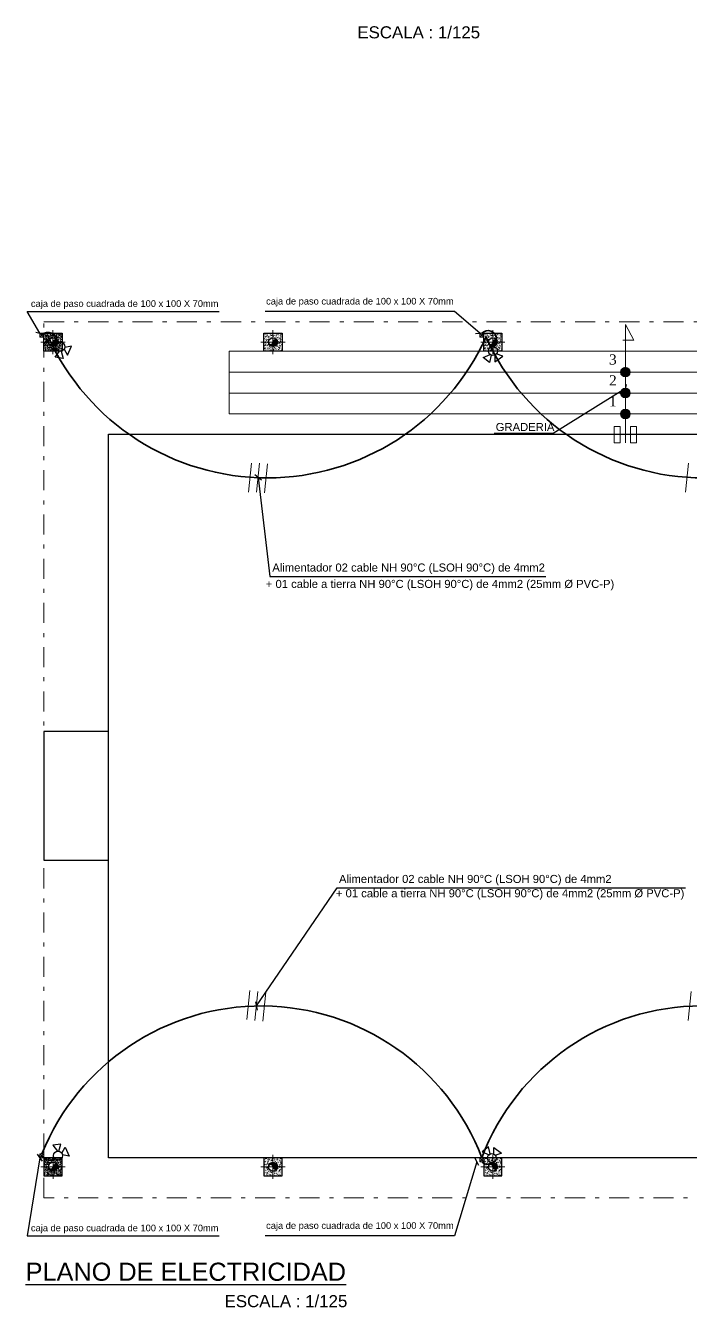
# Model space of a CAD drawing. Header units: metres. Extents: x 772934 to 773467, y 8442002 to 8442594.
# Drawn here: x 773062.87 to 773079.42, y 8442110.16 to 8442142.04 of the extents above; entities that cross this region are included whole.
import ezdxf

# ---------------------------------------------------------------- set-up
doc = ezdxf.new("R2010")
doc.units = ezdxf.units.M
doc.linetypes.add('DASHDOT', pattern=[1, 0.5, -0.25, 0, -0.25])
for name, color, linetype, lineweight in [('COLUMNASS', 9, 'Continuous', 25), ('COTA', 1, 'Continuous', 9), ('COTAS', 40, 'Continuous', 5), ('COTAS-01', 1, 'Continuous', 9), ('ELEMENTOS', 2, 'Continuous', 5), ('IE-iluminacion', 3, 'Continuous', 35), ('MURO...', 112, 'Continuous', 30), ('N.P.T', 61, 'DASHDOT', 9), ('TEXTOS-GRANDES-06', 6, 'Continuous', 25)]:
    doc.layers.add(name, color=color, linetype=linetype, lineweight=lineweight)
doc.layers.add('escaleras', color=7, linetype='Continuous', lineweight=15, true_color=0x2e2eff)
doc.layers.add('GRADERIA', color=7, linetype='Continuous', lineweight=15, true_color=0xc75757)
doc.layers.add('F2336', color=2, linetype='Continuous')
doc.layers.add('TEXTOS-CHICOS-03', color=3, linetype='Continuous')
doc.styles.add('ARIAL', font='arial.ttf', dxfattribs={"width": 1.1})
doc.styles.add('Estilo1', font='arial.ttf', dxfattribs={"height": 0.1})
doc.styles.get("Standard").update_dxf_attribs({"font": 'simplex.shx'})
doc.dimstyles.new('ISO-25', dxfattribs={"dimscale": 0, "dimtxt": 0.18, "dimasz": 0.08, "dimexe": 0.09, "dimexo": 0.5, "dimgap": 0.35, "dimtad": 0, "dimtih": 1, "dimtoh": 1, "dimzin": 3, "dimtxsty": 'Standard', "dimblk": 'OBLIQUE', "dimcen": -3, "dimclrd": 256, "dimclre": 256, "dimadec": 0, "dimazin": 0, "dimtfac": 1, "dimtmove": 2, "dimatfit": 2, "dimldrblk": 'OBLIQUE', "dimfxl": 1, "dimfxlon": 1, "dimtolj": 2, "dimarcsym": 0})

# ---------------------------------------------------------------- blocks, each defined once
blk = doc.blocks.new('_Oblique')
at = {"color": 0, "linetype": 'ByBlock', "lineweight": -2}
blk.add_line((-0.5, -0.5), (0.5, 0.5), dxfattribs=at)

msp = doc.modelspace()

# ---------------------------------------------------------------- hatches: boundary and pattern name
at = {"linetype": 'Continuous', "lineweight": 0}
h = msp.add_hatch(dxfattribs=at)
h.set_pattern_fill('AR-CONC', color=256, scale=0.01, angle=90, style=0)
h.set_pattern_definition([(140, (773063.75327, 8442133.52075), (0.0062752, 0.071726), [0.0075, -0.0825]), (85, (773063.75327, 8442133.52075), (-0.075219, -0.013875), [0.006, -0.066]), (190.451, (773063.75379, 8442133.526725), (-0.068944, 0.057851), [0.006374, -0.070114]), (136.184, (773063.73327, 8442133.52075), (0.016552, 0.106724), [0.01125, -0.12375]), (186.636, (773063.73465, 8442133.52964), (-0.097412, 0.093466), [0.009561, -0.105171]), (81.184, (773063.73327, 8442133.52075), (-0.097412, 0.093466), [0.009, -0.099]), (111, (773063.73827, 8442133.53075), (0.040262, 0.0596907), [0.0075, -0.0825]), (56, (773063.73827, 8442133.53075), (-0.072515, 0.0243315), [0.006, -0.066]), (161.451, (773063.74162, 8442133.53572), (-0.032253, 0.0840223), [0.006374, -0.070114]), (127.5, (773063.753268, 8442133.520748), (-0.0332894, 0.001216), [0, -0.0652, 0, -0.067, 0, -0.06625]), (97.5, (773063.753268, 8442133.520748), (-0.0394412, 0.026307), [0, -0.0382, 0, -0.0637, 0, -0.02525]), (57.5, (773063.753268, 8442133.498448), (0.0022555, 0.05338224), [0, -0.025, 0, -0.078, 0, -0.1035]), (47.5, (773063.75327, 8442133.48845), (-0.0100105, 0.0583186), [0, -0.0325, 0, -0.0518, 0, -0.0735])])
edge = h.paths.add_edge_path()
edge.add_line((773063.328, 8442134.171), (773063.444, 8442134.171))
edge.add_arc((773063.553, 8442134.171), 0.11, 540, 630)
edge.add_line((773063.553, 8442134.061), (773063.553, 8442133.946))
edge.add_line((773063.553, 8442133.946), (773063.328, 8442133.946))
edge.add_line((773063.328, 8442133.946), (773063.328, 8442134.171))
edge = h.paths.add_edge_path()
edge.add_line((773063.328, 8442134.396), (773063.553, 8442134.396))
edge.add_line((773063.553, 8442134.396), (773063.553, 8442134.28))
edge.add_arc((773063.553, 8442134.171), 0.11, 450, 540)
edge.add_line((773063.444, 8442134.171), (773063.328, 8442134.171))
edge.add_line((773063.328, 8442134.171), (773063.328, 8442134.396))
edge = h.paths.add_edge_path()
edge.add_line((773063.778, 8442134.171), (773063.663, 8442134.171))
edge.add_arc((773063.553, 8442134.171), 0.11, 360.0041, 450)
edge.add_line((773063.553, 8442134.28), (773063.553, 8442134.396))
edge.add_line((773063.553, 8442134.396), (773063.778, 8442134.396))
edge.add_line((773063.778, 8442134.396), (773063.778, 8442134.171))
edge = h.paths.add_edge_path()
edge.add_line((773063.663, 8442134.171), (773063.778, 8442134.171))
edge.add_line((773063.778, 8442134.171), (773063.778, 8442133.946))
edge.add_line((773063.778, 8442133.946), (773063.553, 8442133.946))
edge.add_line((773063.553, 8442133.946), (773063.553, 8442134.061))
edge.add_arc((773063.553, 8442134.171), 0.11, 630, 720.0041)
h = msp.add_hatch(dxfattribs=at)
h.set_pattern_fill('AR-CONC', color=256, scale=0.01, angle=90, style=0)
h.set_pattern_definition([(140, (773069.219935, 8442133.52075), (0.0062752, 0.071726), [0.0075, -0.0825]), (85, (773069.219935, 8442133.52075), (-0.075219, -0.013875), [0.006, -0.066]), (190.451, (773069.22046, 8442133.526725), (-0.068944, 0.057851), [0.006374, -0.070114]), (136.184, (773069.199935, 8442133.52075), (0.016552, 0.106724), [0.01125, -0.12375]), (186.636, (773069.20131, 8442133.52964), (-0.097412, 0.093466), [0.009561, -0.105171]), (81.184, (773069.19993, 8442133.52075), (-0.097412, 0.093466), [0.009, -0.099]), (111, (773069.204935, 8442133.53075), (0.040262, 0.0596907), [0.0075, -0.0825]), (56, (773069.204935, 8442133.53075), (-0.072515, 0.0243315), [0.006, -0.066]), (161.451, (773069.20829, 8442133.53572), (-0.032253, 0.0840223), [0.006374, -0.070114]), (127.5, (773069.219935, 8442133.520748), (-0.0332894, 0.001216), [0, -0.0652, 0, -0.067, 0, -0.06625]), (97.5, (773069.219935, 8442133.520748), (-0.0394412, 0.026307), [0, -0.0382, 0, -0.0637, 0, -0.02525]), (57.5, (773069.219935, 8442133.498448), (0.0022555, 0.05338224), [0, -0.025, 0, -0.078, 0, -0.1035]), (47.5, (773069.219935, 8442133.48845), (-0.0100105, 0.0583186), [0, -0.0325, 0, -0.0518, 0, -0.0735])])
edge = h.paths.add_edge_path()
edge.add_line((773068.795, 8442134.171), (773068.91, 8442134.171))
edge.add_arc((773069.02, 8442134.171), 0.11, 540, 630)
edge.add_line((773069.02, 8442134.061), (773069.02, 8442133.946))
edge.add_line((773069.02, 8442133.946), (773068.795, 8442133.946))
edge.add_line((773068.795, 8442133.946), (773068.795, 8442134.171))
edge = h.paths.add_edge_path()
edge.add_line((773068.795, 8442134.396), (773069.02, 8442134.396))
edge.add_line((773069.02, 8442134.396), (773069.02, 8442134.28))
edge.add_arc((773069.02, 8442134.171), 0.11, 450, 540)
edge.add_line((773068.91, 8442134.171), (773068.795, 8442134.171))
edge.add_line((773068.795, 8442134.171), (773068.795, 8442134.396))
edge = h.paths.add_edge_path()
edge.add_line((773069.245, 8442134.171), (773069.129, 8442134.171))
edge.add_arc((773069.02, 8442134.171), 0.11, 360.0041, 450)
edge.add_line((773069.02, 8442134.28), (773069.02, 8442134.396))
edge.add_line((773069.02, 8442134.396), (773069.245, 8442134.396))
edge.add_line((773069.245, 8442134.396), (773069.245, 8442134.171))
edge = h.paths.add_edge_path()
edge.add_line((773069.129, 8442134.171), (773069.245, 8442134.171))
edge.add_line((773069.245, 8442134.171), (773069.245, 8442133.946))
edge.add_line((773069.245, 8442133.946), (773069.02, 8442133.946))
edge.add_line((773069.02, 8442133.946), (773069.02, 8442134.061))
edge.add_arc((773069.02, 8442134.171), 0.11, 630, 720.0041)
h = msp.add_hatch(dxfattribs=at)
h.set_pattern_fill('AR-CONC', color=256, scale=0.01, angle=90, style=0)
h.set_pattern_definition([(140, (773074.6866, 8442133.52075), (0.0062752, 0.071726), [0.0075, -0.0825]), (85, (773074.6866, 8442133.52075), (-0.075219, -0.013875), [0.006, -0.066]), (190.451, (773074.687124, 8442133.526725), (-0.068944, 0.057851), [0.006374, -0.070114]), (136.184, (773074.6666, 8442133.52075), (0.016552, 0.106724), [0.01125, -0.12375]), (186.636, (773074.66798, 8442133.52964), (-0.097412, 0.093466), [0.009561, -0.105171]), (81.184, (773074.6666, 8442133.52075), (-0.097412, 0.093466), [0.009, -0.099]), (111, (773074.6716, 8442133.53075), (0.040262, 0.0596907), [0.0075, -0.0825]), (56, (773074.6716, 8442133.53075), (-0.072515, 0.0243315), [0.006, -0.066]), (161.451, (773074.67496, 8442133.53572), (-0.032253, 0.0840223), [0.006374, -0.070114]), (127.5, (773074.686602, 8442133.520748), (-0.0332894, 0.001216), [0, -0.0652, 0, -0.067, 0, -0.06625]), (97.5, (773074.6866, 8442133.520748), (-0.0394412, 0.026307), [0, -0.0382, 0, -0.0637, 0, -0.02525]), (57.5, (773074.686602, 8442133.498448), (0.0022555, 0.05338224), [0, -0.025, 0, -0.078, 0, -0.1035]), (47.5, (773074.6866, 8442133.48845), (-0.0100105, 0.0583186), [0, -0.0325, 0, -0.0518, 0, -0.0735])])
edge = h.paths.add_edge_path()
edge.add_line((773074.262, 8442134.171), (773074.377, 8442134.171))
edge.add_arc((773074.487, 8442134.171), 0.11, 540, 630)
edge.add_line((773074.487, 8442134.061), (773074.487, 8442133.946))
edge.add_line((773074.487, 8442133.946), (773074.262, 8442133.946))
edge.add_line((773074.262, 8442133.946), (773074.262, 8442134.171))
edge = h.paths.add_edge_path()
edge.add_line((773074.262, 8442134.396), (773074.487, 8442134.396))
edge.add_line((773074.487, 8442134.396), (773074.487, 8442134.28))
edge.add_arc((773074.487, 8442134.171), 0.11, 450, 540)
edge.add_line((773074.377, 8442134.171), (773074.262, 8442134.171))
edge.add_line((773074.262, 8442134.171), (773074.262, 8442134.396))
edge = h.paths.add_edge_path()
edge.add_line((773074.712, 8442134.171), (773074.596, 8442134.171))
edge.add_arc((773074.487, 8442134.171), 0.11, 360.0041, 450)
edge.add_line((773074.487, 8442134.28), (773074.487, 8442134.396))
edge.add_line((773074.487, 8442134.396), (773074.712, 8442134.396))
edge.add_line((773074.712, 8442134.396), (773074.712, 8442134.171))
edge = h.paths.add_edge_path()
edge.add_line((773074.596, 8442134.171), (773074.712, 8442134.171))
edge.add_line((773074.712, 8442134.171), (773074.712, 8442133.946))
edge.add_line((773074.712, 8442133.946), (773074.487, 8442133.946))
edge.add_line((773074.487, 8442133.946), (773074.487, 8442134.061))
edge.add_arc((773074.487, 8442134.171), 0.11, 630, 720.0041)
at = {"linetype": 'Continuous'}
h = msp.add_hatch(color=256, dxfattribs=at)
h.set_gradient(color1=(0, 0, 255), one_color=1, tint=1)
h.paths.add_polyline_path([(773063.553, 8442134.061, -0.414214), (773063.444, 8442134.171, 1), (773063.553, 8442134.171, -1), (773063.663, 8442134.171, -0.414214)])
h = msp.add_hatch(color=256, dxfattribs=at)
h.set_gradient(color1=(0, 0, 255), one_color=1, tint=1)
h.paths.add_polyline_path([(773069.02, 8442134.061, -0.414214), (773068.91, 8442134.171, 1), (773069.02, 8442134.171, -1), (773069.129, 8442134.171, -0.414214)])
h = msp.add_hatch(color=256, dxfattribs=at)
h.set_gradient(color1=(0, 0, 255), one_color=1, tint=1)
h.paths.add_polyline_path([(773074.487, 8442134.061, -0.414214), (773074.377, 8442134.171, 1), (773074.487, 8442134.171, -1), (773074.596, 8442134.171, -0.414214)])
at = {"linetype": 'Continuous', "lineweight": 0}
h = msp.add_hatch(dxfattribs=at)
h.set_pattern_fill('AR-CONC', color=256, scale=0.01, angle=90, style=0)
h.set_pattern_definition([(140, (773063.75327, 8442111.46075), (0.0062752, 0.071726), [0.0075, -0.0825]), (85, (773063.75327, 8442111.46075), (-0.0752192, -0.0138751), [0.006, -0.066]), (190.4514, (773063.75379, 8442111.466725), (-0.068944, 0.057851), [0.006374, -0.0701142]), (136.184, (773063.73327, 8442111.46075), (0.016552, 0.106724), [0.01125, -0.12375]), (186.6356, (773063.73465, 8442111.46964), (-0.097412, 0.0934663), [0.009561, -0.1051713]), (81.184, (773063.73327, 8442111.46075), (-0.097412, 0.093466), [0.009, -0.099]), (111, (773063.73827, 8442111.47075), (0.0402619, 0.0596907), [0.0075, -0.0825]), (56, (773063.73827, 8442111.47075), (-0.072515, 0.0243315), [0.006, -0.066]), (161.4514, (773063.74162, 8442111.47572), (-0.032253, 0.0840223), [0.006374, -0.0701142]), (127.5, (773063.753268, 8442111.460748), (-0.03328939, 0.00121599), [0, -0.0652, 0, -0.067, 0, -0.06625]), (97.5, (773063.753268, 8442111.460748), (-0.03944117, 0.02630695), [0, -0.0382, 0, -0.0637, 0, -0.02525]), (57.5, (773063.753268, 8442111.438448), (0.0022555, 0.05338224), [0, -0.025, 0, -0.078, 0, -0.1035]), (47.5, (773063.75327, 8442111.42845), (-0.0100105, 0.0583186), [0, -0.0325, 0, -0.0518, 0, -0.0735])])
edge = h.paths.add_edge_path()
edge.add_line((773063.328, 8442113.661), (773063.444, 8442113.661))
edge.add_arc((773063.553, 8442113.661), 0.11, 90, 180, ccw=False)
edge.add_line((773063.553, 8442113.77), (773063.553, 8442113.886))
edge.add_line((773063.553, 8442113.886), (773063.328, 8442113.886))
edge.add_line((773063.328, 8442113.886), (773063.328, 8442113.661))
edge = h.paths.add_edge_path()
edge.add_line((773063.328, 8442113.436), (773063.553, 8442113.436))
edge.add_line((773063.553, 8442113.436), (773063.553, 8442113.551))
edge.add_arc((773063.553, 8442113.661), 0.11, 180, 270, ccw=False)
edge.add_line((773063.444, 8442113.661), (773063.328, 8442113.661))
edge.add_line((773063.328, 8442113.661), (773063.328, 8442113.436))
edge = h.paths.add_edge_path()
edge.add_line((773063.778, 8442113.661), (773063.663, 8442113.661))
edge.add_arc((773063.553, 8442113.661), 0.11, 270, 359.9959, ccw=False)
edge.add_line((773063.553, 8442113.551), (773063.553, 8442113.436))
edge.add_line((773063.553, 8442113.436), (773063.778, 8442113.436))
edge.add_line((773063.778, 8442113.436), (773063.778, 8442113.661))
edge = h.paths.add_edge_path()
edge.add_line((773063.663, 8442113.661), (773063.778, 8442113.661))
edge.add_line((773063.778, 8442113.661), (773063.778, 8442113.886))
edge.add_line((773063.778, 8442113.886), (773063.553, 8442113.886))
edge.add_line((773063.553, 8442113.886), (773063.553, 8442113.77))
edge.add_arc((773063.553, 8442113.661), 0.11, -0.0041, 90, ccw=False)
h = msp.add_hatch(dxfattribs=at)
h.set_pattern_fill('AR-CONC', color=256, scale=0.01, angle=90, style=0)
h.set_pattern_definition([(140, (773069.219935, 8442111.46075), (0.0062752, 0.071726), [0.0075, -0.0825]), (85, (773069.219935, 8442111.46075), (-0.0752192, -0.0138751), [0.006, -0.066]), (190.4514, (773069.22046, 8442111.466725), (-0.068944, 0.057851), [0.006374, -0.0701142]), (136.184, (773069.199935, 8442111.46075), (0.016552, 0.106724), [0.01125, -0.12375]), (186.6356, (773069.20131, 8442111.46964), (-0.097412, 0.0934663), [0.009561, -0.1051713]), (81.184, (773069.19993, 8442111.46075), (-0.097412, 0.093466), [0.009, -0.099]), (111, (773069.204935, 8442111.47075), (0.0402619, 0.0596907), [0.0075, -0.0825]), (56, (773069.204935, 8442111.47075), (-0.072515, 0.0243315), [0.006, -0.066]), (161.4514, (773069.20829, 8442111.47572), (-0.032253, 0.0840223), [0.006374, -0.0701142]), (127.5, (773069.219935, 8442111.460748), (-0.03328939, 0.00121599), [0, -0.0652, 0, -0.067, 0, -0.06625]), (97.5, (773069.219935, 8442111.460748), (-0.03944117, 0.02630695), [0, -0.0382, 0, -0.0637, 0, -0.02525]), (57.5, (773069.219935, 8442111.438448), (0.0022555, 0.05338224), [0, -0.025, 0, -0.078, 0, -0.1035]), (47.5, (773069.219935, 8442111.42845), (-0.0100105, 0.0583186), [0, -0.0325, 0, -0.0518, 0, -0.0735])])
edge = h.paths.add_edge_path()
edge.add_line((773068.795, 8442113.661), (773068.91, 8442113.661))
edge.add_arc((773069.02, 8442113.661), 0.11, 90, 180, ccw=False)
edge.add_line((773069.02, 8442113.77), (773069.02, 8442113.886))
edge.add_line((773069.02, 8442113.886), (773068.795, 8442113.886))
edge.add_line((773068.795, 8442113.886), (773068.795, 8442113.661))
edge = h.paths.add_edge_path()
edge.add_line((773068.795, 8442113.436), (773069.02, 8442113.436))
edge.add_line((773069.02, 8442113.436), (773069.02, 8442113.551))
edge.add_arc((773069.02, 8442113.661), 0.11, 180, 270, ccw=False)
edge.add_line((773068.91, 8442113.661), (773068.795, 8442113.661))
edge.add_line((773068.795, 8442113.661), (773068.795, 8442113.436))
edge = h.paths.add_edge_path()
edge.add_line((773069.245, 8442113.661), (773069.129, 8442113.661))
edge.add_arc((773069.02, 8442113.661), 0.11, 270, 359.9959, ccw=False)
edge.add_line((773069.02, 8442113.551), (773069.02, 8442113.436))
edge.add_line((773069.02, 8442113.436), (773069.245, 8442113.436))
edge.add_line((773069.245, 8442113.436), (773069.245, 8442113.661))
edge = h.paths.add_edge_path()
edge.add_line((773069.129, 8442113.661), (773069.245, 8442113.661))
edge.add_line((773069.245, 8442113.661), (773069.245, 8442113.886))
edge.add_line((773069.245, 8442113.886), (773069.02, 8442113.886))
edge.add_line((773069.02, 8442113.886), (773069.02, 8442113.77))
edge.add_arc((773069.02, 8442113.661), 0.11, -0.0041, 90, ccw=False)
h = msp.add_hatch(dxfattribs=at)
h.set_pattern_fill('AR-CONC', color=256, scale=0.01, angle=90, style=0)
h.set_pattern_definition([(140, (773074.6866, 8442111.46075), (0.0062752, 0.071726), [0.0075, -0.0825]), (85, (773074.6866, 8442111.46075), (-0.0752192, -0.0138751), [0.006, -0.066]), (190.4514, (773074.687124, 8442111.466725), (-0.068944, 0.057851), [0.006374, -0.0701142]), (136.184, (773074.6666, 8442111.46075), (0.016552, 0.106724), [0.01125, -0.12375]), (186.6356, (773074.66798, 8442111.46964), (-0.097412, 0.0934663), [0.009561, -0.1051713]), (81.184, (773074.6666, 8442111.46075), (-0.097412, 0.093466), [0.009, -0.099]), (111, (773074.6716, 8442111.47075), (0.0402619, 0.0596907), [0.0075, -0.0825]), (56, (773074.6716, 8442111.47075), (-0.072515, 0.0243315), [0.006, -0.066]), (161.4514, (773074.67496, 8442111.47572), (-0.032253, 0.0840223), [0.006374, -0.0701142]), (127.5, (773074.686602, 8442111.460748), (-0.03328939, 0.00121599), [0, -0.0652, 0, -0.067, 0, -0.06625]), (97.5, (773074.6866, 8442111.460748), (-0.03944117, 0.02630695), [0, -0.0382, 0, -0.0637, 0, -0.02525]), (57.5, (773074.686602, 8442111.438448), (0.0022555, 0.05338224), [0, -0.025, 0, -0.078, 0, -0.1035]), (47.5, (773074.6866, 8442111.42845), (-0.0100105, 0.0583186), [0, -0.0325, 0, -0.0518, 0, -0.0735])])
edge = h.paths.add_edge_path()
edge.add_line((773074.262, 8442113.661), (773074.377, 8442113.661))
edge.add_arc((773074.487, 8442113.661), 0.11, 90, 180, ccw=False)
edge.add_line((773074.487, 8442113.77), (773074.487, 8442113.886))
edge.add_line((773074.487, 8442113.886), (773074.262, 8442113.886))
edge.add_line((773074.262, 8442113.886), (773074.262, 8442113.661))
edge = h.paths.add_edge_path()
edge.add_line((773074.262, 8442113.436), (773074.487, 8442113.436))
edge.add_line((773074.487, 8442113.436), (773074.487, 8442113.551))
edge.add_arc((773074.487, 8442113.661), 0.11, 180, 270, ccw=False)
edge.add_line((773074.377, 8442113.661), (773074.262, 8442113.661))
edge.add_line((773074.262, 8442113.661), (773074.262, 8442113.436))
edge = h.paths.add_edge_path()
edge.add_line((773074.712, 8442113.661), (773074.596, 8442113.661))
edge.add_arc((773074.487, 8442113.661), 0.11, 270, 359.9959, ccw=False)
edge.add_line((773074.487, 8442113.551), (773074.487, 8442113.436))
edge.add_line((773074.487, 8442113.436), (773074.712, 8442113.436))
edge.add_line((773074.712, 8442113.436), (773074.712, 8442113.661))
edge = h.paths.add_edge_path()
edge.add_line((773074.596, 8442113.661), (773074.712, 8442113.661))
edge.add_line((773074.712, 8442113.661), (773074.712, 8442113.886))
edge.add_line((773074.712, 8442113.886), (773074.487, 8442113.886))
edge.add_line((773074.487, 8442113.886), (773074.487, 8442113.77))
edge.add_arc((773074.487, 8442113.661), 0.11, -0.0041, 90, ccw=False)
at = {"linetype": 'Continuous'}
h = msp.add_hatch(color=256, dxfattribs=at)
h.set_gradient(color1=(0, 0, 255), one_color=1, tint=1)
h.paths.add_polyline_path([(773063.553, 8442113.551, -0.414214), (773063.444, 8442113.661, 1), (773063.553, 8442113.661, -1), (773063.663, 8442113.661, -0.414214)])
h = msp.add_hatch(color=256, dxfattribs=at)
h.set_gradient(color1=(0, 0, 255), one_color=1, tint=1)
h.paths.add_polyline_path([(773069.02, 8442113.77, 0.414214), (773068.91, 8442113.661, -1), (773069.02, 8442113.661, 1), (773069.129, 8442113.661, 0.414214)])
h = msp.add_hatch(color=256, dxfattribs=at)
h.set_gradient(color1=(0, 0, 255), one_color=1, tint=1)
h.paths.add_polyline_path([(773074.487, 8442113.77, 0.414214), (773074.377, 8442113.661, -1), (773074.487, 8442113.661, 1), (773074.596, 8442113.661, 0.414214)])
at = {"layer": 'escaleras', "transparency": 33554687}
h = msp.add_hatch(color=1, dxfattribs=at)
h.dxf.hatch_style = 1
h.set_gradient(color1=(255, 0, 0), color2=(255, 0, 0), tint=1, name='CYLINDER')
h.paths.add_polyline_path([(773077.777, 8442133.545, -1), (773077.784, 8442133.306, -1)])
h = msp.add_hatch(color=1, dxfattribs=at)
h.dxf.hatch_style = 1
h.set_gradient(color1=(255, 0, 0), color2=(255, 0, 0), tint=1, name='CYLINDER')
h.paths.add_polyline_path([(773077.777, 8442133.025, -1), (773077.784, 8442132.786, -1)])
h = msp.add_hatch(color=1, dxfattribs=at)
h.dxf.hatch_style = 1
h.set_gradient(color1=(255, 0, 0), color2=(255, 0, 0), tint=1, name='CYLINDER')
h.paths.add_polyline_path([(773077.777, 8442132.505, -1), (773077.784, 8442132.266, -1)])

# ---------------------------------------------------------------- linework, layer by layer
for p, q in [((773064.928, 8442113.886), (773064.928, 8442131.886)), ((773064.928, 8442131.886), (773094.978, 8442131.886)), ((773094.978, 8442113.886), (773064.928, 8442113.886))]:
    msp.add_line(p, q)
at = {"flags": 128}
msp.add_lwpolyline([(773064.928, 8442124.486), (773063.328, 8442124.486), (773063.328, 8442122.886), (773063.328, 8442121.286), (773064.928, 8442121.286)], dxfattribs=at)
at = {"layer": 'COLUMNASS'}
for points in [[(773063.778, 8442134.396), (773063.778, 8442133.946), (773063.328, 8442133.946), (773063.328, 8442134.396)], [(773069.245, 8442134.396), (773069.245, 8442133.946), (773068.795, 8442133.946), (773068.795, 8442134.396)], [(773074.712, 8442134.396), (773074.712, 8442133.946), (773074.262, 8442133.946), (773074.262, 8442134.396)], [(773063.778, 8442113.436), (773063.778, 8442113.886), (773063.328, 8442113.886), (773063.328, 8442113.436)], [(773069.245, 8442113.436), (773069.245, 8442113.886), (773068.795, 8442113.886), (773068.795, 8442113.436)], [(773074.712, 8442113.436), (773074.712, 8442113.886), (773074.262, 8442113.886), (773074.262, 8442113.436)]]:
    msp.add_lwpolyline(points, close=True, dxfattribs=at)
at = {"layer": 'COTA'}
for p, q in [((773062.908, 8442134.934), (773067.616, 8442134.934)), ((773068.825, 8442134.934), (773073.533, 8442134.934)), ((773062.908, 8442111.942), (773067.616, 8442111.942)), ((773068.825, 8442111.942), (773073.533, 8442111.942))]:
    msp.add_line(p, q, dxfattribs=at)
at = {"layer": 'COTAS', "color": 1}
for points in [[(773063.55, 8442134.471), (773063.55, 8442134.096), (773063.55, 8442133.871)], [(773069.02, 8442134.471), (773069.02, 8442134.096), (773069.02, 8442133.871)], [(773074.487, 8442134.471), (773074.487, 8442134.096), (773074.487, 8442133.871)], [(773063.853, 8442134.171), (773063.478, 8442134.171), (773063.253, 8442134.171)], [(773069.32, 8442134.171), (773068.945, 8442134.171), (773068.72, 8442134.171)], [(773074.787, 8442134.171), (773074.412, 8442134.171), (773074.187, 8442134.171)], [(773063.553, 8442113.361), (773063.553, 8442113.736), (773063.553, 8442113.961)], [(773069.02, 8442113.361), (773069.02, 8442113.736), (773069.02, 8442113.961)], [(773074.487, 8442113.361), (773074.487, 8442113.736), (773074.487, 8442113.961)], [(773063.853, 8442113.661), (773063.478, 8442113.661), (773063.253, 8442113.661)], [(773069.32, 8442113.661), (773068.945, 8442113.661), (773068.72, 8442113.661)], [(773074.787, 8442113.661), (773074.412, 8442113.661), (773074.187, 8442113.661)]]:
    msp.add_lwpolyline(points, dxfattribs=at)
at = {"layer": 'ELEMENTOS'}
for p, q in [((773063.228, 8442134.396), (773063.328, 8442134.396)), ((773063.228, 8442134.296), (773063.228, 8442134.396)), ((773063.228, 8442134.396), (773063.328, 8442134.296)), ((773063.328, 8442134.396), (773063.228, 8442134.296)), ((773063.328, 8442134.296), (773063.228, 8442134.296)), ((773063.328, 8442134.396), (773063.328, 8442134.296)), ((773074.262, 8442134.396), (773074.162, 8442134.396)), ((773074.162, 8442134.296), (773074.162, 8442134.396)), ((773074.162, 8442134.396), (773074.262, 8442134.296)), ((773074.262, 8442134.396), (773074.162, 8442134.296)), ((773074.262, 8442134.296), (773074.162, 8442134.296)), ((773074.262, 8442134.396), (773074.262, 8442134.296)), ((773068.485, 8442131.164), (773068.411, 8442130.441)), ((773068.686, 8442131.164), (773068.612, 8442130.441)), ((773068.885, 8442131.143), (773068.811, 8442130.42)), ((773079.35, 8442131.161), (773079.275, 8442130.438)), ((773068.448, 8442118.043), (773068.373, 8442117.32)), ((773068.647, 8442118.022), (773068.572, 8442117.299)), ((773079.414, 8442118.022), (773079.34, 8442117.299)), ((773068.846, 8442118.002), (773068.771, 8442117.279)), ((773063.228, 8442113.986), (773063.328, 8442113.986)), ((773063.228, 8442113.886), (773063.228, 8442113.986)), ((773063.228, 8442113.986), (773063.328, 8442113.886)), ((773063.328, 8442113.986), (773063.228, 8442113.886)), ((773063.328, 8442113.886), (773063.228, 8442113.886)), ((773063.328, 8442113.986), (773063.328, 8442113.886)), ((773074.161, 8442113.886), (773074.261, 8442113.886)), ((773074.161, 8442113.786), (773074.161, 8442113.886)), ((773074.161, 8442113.886), (773074.261, 8442113.786)), ((773074.261, 8442113.886), (773074.161, 8442113.786)), ((773074.261, 8442113.886), (773074.261, 8442113.786)), ((773074.261, 8442113.786), (773074.161, 8442113.786))]:
    msp.add_line(p, q, dxfattribs=at)
at = {"layer": 'escaleras', "color": 6, "true_color": 0xff09e7}
for p, q in [((773077.781, 8442131.671), (773077.781, 8442134.609)), ((773077.781, 8442134.609), (773077.993, 8442134.217)), ((773077.993, 8442134.217), (773077.714, 8442134.217)), ((773077.654, 8442132.076), (773077.502, 8442132.076)), ((773077.502, 8442131.671), (773077.502, 8442132.076)), ((773077.654, 8442131.671), (773077.654, 8442132.076)), ((773077.907, 8442131.671), (773077.907, 8442132.076)), ((773077.907, 8442132.076), (773078.059, 8442132.076)), ((773078.059, 8442132.076), (773078.059, 8442131.671)), ((773077.502, 8442131.671), (773077.654, 8442131.671)), ((773078.059, 8442131.671), (773077.907, 8442131.671))]:
    msp.add_line(p, q, dxfattribs=at)
at = {"layer": 'escaleras', "color": 1}
for centre in [(773077.781, 8442133.426), (773077.781, 8442132.906), (773077.781, 8442132.386)]:
    msp.add_circle(centre, 0.12, dxfattribs=at)
at = {"layer": 'F2336'}
for p, q in [((773063.828, 8442133.996), (773063.911, 8442133.848)), ((773064.011, 8442134.068), (773063.845, 8442134.039)), ((773063.911, 8442133.848), (773064.011, 8442134.068)), ((773063.606, 8442133.794), (773063.717, 8442133.948)), ((773063.807, 8442133.769), (773063.606, 8442133.794)), ((773063.752, 8442133.948), (773063.807, 8442133.769)), ((773074.241, 8442133.789), (773074.415, 8442133.865)), ((773074.401, 8442133.665), (773074.241, 8442133.789)), ((773074.445, 8442133.848), (773074.401, 8442133.665)), ((773074.535, 8442133.851), (773074.532, 8442133.681)), ((773074.532, 8442133.681), (773074.73, 8442133.82)), ((773074.73, 8442133.82), (773074.572, 8442133.879)), ((773063.749, 8442114.226), (773063.548, 8442114.201)), ((773063.548, 8442114.201), (773063.66, 8442114.047)), ((773063.695, 8442114.051), (773063.749, 8442114.226)), ((773063.768, 8442113.995), (773063.854, 8442114.147)), ((773063.953, 8442113.927), (773063.787, 8442113.956)), ((773063.854, 8442114.147), (773063.953, 8442113.927)), ((773074.376, 8442114.157), (773074.216, 8442114.033)), ((773074.216, 8442114.033), (773074.39, 8442113.957)), ((773074.419, 8442113.979), (773074.376, 8442114.157)), ((773074.39, 8442113.957), (773074.421, 8442113.976)), ((773074.51, 8442113.967), (773074.507, 8442114.141)), ((773074.507, 8442114.141), (773074.704, 8442114.002)), ((773074.704, 8442114.002), (773074.546, 8442113.943))]:
    msp.add_line(p, q, dxfattribs=at)
for centre in [(773063.735, 8442134.057), (773074.487, 8442133.95), (773063.678, 8442113.938), (773074.46, 8442113.878)]:
    msp.add_circle(centre, 0.111, dxfattribs=at)
at = {"layer": 'GRADERIA'}
msp.add_line((773067.928, 8442132.386), (773067.928, 8442133.946), dxfattribs=at)
for points in [[(773067.928, 8442133.946), (773091.778, 8442133.946)], [(773067.928, 8442133.426), (773091.778, 8442133.426)], [(773067.928, 8442132.906), (773091.778, 8442132.906)], [(773067.928, 8442132.386), (773091.778, 8442132.386)]]:
    msp.add_lwpolyline(points, dxfattribs=at)
at = {"layer": 'IE-iluminacion', "linetype": 'Continuous'}
for centre, radius, start, end in [((773063.423, 8442134.178), 0.238, 349.4969, 113.556), ((773068.877, 8442136.771), 5.976, 204.4672, 335.5328), ((773074.364, 8442134.241), 0.217, 304.1692, 134.6712), ((773079.731, 8442136.731), 5.937, 204.2159, 335.7841), ((773068.725, 8442111.786), 5.874, 20.9408, 158.0111), ((773079.678, 8442111.815), 5.846, 20.7421, 159.2579), ((773063.469, 8442114.036), 0.217, 214.5985, 306.2556), ((773074.344, 8442113.909), 0.183, 222.4465, 309.1646)]:
    msp.add_arc(centre, radius, start, end, dxfattribs=at)
at = {"layer": 'MURO...'}
for centre in [(773063.553, 8442134.171), (773069.02, 8442134.171), (773074.487, 8442134.171), (773063.553, 8442113.661), (773069.02, 8442113.661), (773074.487, 8442113.661)]:
    msp.add_circle(centre, 0.11, dxfattribs=at)
for centre, start, end in [((773063.498, 8442134.171), 180, 0), ((773063.608, 8442134.171), 0, 180), ((773068.965, 8442134.171), 180, 0), ((773069.075, 8442134.171), 0, 180), ((773074.432, 8442134.171), 180, 0), ((773074.541, 8442134.171), 0, 180), ((773063.498, 8442113.661), 180, 0), ((773063.608, 8442113.661), 0, 180), ((773068.965, 8442113.661), 0, 180), ((773069.075, 8442113.661), 180, 0), ((773074.432, 8442113.661), 0, 180), ((773074.541, 8442113.661), 180, 0)]:
    msp.add_arc(centre, 0.0548, start, end, dxfattribs=at)
at = {"layer": 'N.P.T'}
msp.add_lwpolyline([(773063.328, 8442134.676), (773096.578, 8442134.676), (773096.578, 8442112.886), (773063.328, 8442112.886)], close=True, dxfattribs=at)

# ---------------------------------------------------------------- texts
at = {"layer": 'escaleras', "color": 1, "char_height": 0.25312, "attachment_point": 1, "rotation": 359.9585, "style": 'Estilo1'}
for s, insert in [('{\\fRomantic|b0|i0|c2|p2;\\C3;3}', (773077.373, 8442133.867)), ('{\\fRomantic|b0|i0|c2|p2;\\C3;2}', (773077.373, 8442133.347)), ('{\\fRomantic|b0|i0|c2|p2;\\C3;1}', (773077.373, 8442132.827))]:
    msp.add_mtext_dynamic_manual_height_columns(s, width=0.12072, gutter_width=0.5, heights=[0], dxfattribs=dict(at, insert=insert))
at = {"layer": 'TEXTOS-CHICOS-03', "style": 'ARIAL'}
for s, height, p in [('ESCALA : 1/125', 0.3, (773071.117, 8442141.728)), ('caja de paso cuadrada de 100 x 100 X 70mm', 0.1654, (773068.849, 8442135.108)), ('caja de paso cuadrada de 100 x 100 X 70mm', 0.1654, (773063.003, 8442135.049)), ('Alimentador 02 cable NH 90°C (LSOH 90°C) de 4mm2', 0.2, (773069.004, 8442128.466)), ('+ 01 cable a tierra NH 90°C (LSOH 90°C) de 4mm2 (25mm %%C PVC-P)', 0.2, (773068.842, 8442128.058)), ('Alimentador 02 cable NH 90°C (LSOH 90°C) de 4mm2', 0.2, (773070.661, 8442120.72)), ('+ 01 cable a tierra NH 90°C (LSOH 90°C) de 4mm2 (25mm %%C PVC-P)', 0.2, (773070.584, 8442120.364)), ('caja de paso cuadrada de 100 x 100 X 70mm', 0.1654, (773068.849, 8442112.116)), ('caja de paso cuadrada de 100 x 100 X 70mm', 0.1654, (773063.003, 8442112.056)), ('ESCALA : 1/125', 0.3, (773067.817, 8442110.168))]:
    msp.add_text(s, height=height, dxfattribs=at).set_placement(p)
msp.add_text('GRADERIA', height=0.2, rotation=360, dxfattribs=at).set_placement((773074.557, 8442131.961))
at = {"layer": 'TEXTOS-GRANDES-06', "style": 'ARIAL'}
msp.add_text('%%UPLANO DE ELECTRICIDAD', height=0.45, dxfattribs=at).set_placement((773062.872, 8442110.825))

# ---------------------------------------------------------------- leaders
at = {"layer": 'COTAS-01', "color": 1}
for points in [[(773063.228, 8442134.396), (773062.908, 8442134.934), (773067.682, 8442134.934)], [(773074.162, 8442134.396), (773073.533, 8442134.934), (773068.825, 8442134.934)], [(773077.781, 8442133.017), (773075.987, 8442131.899), (773074.517, 8442131.899)], [(773068.649, 8442130.802), (773068.944, 8442128.341), (773075.801, 8442128.341)], [(773068.609, 8442117.661), (773070.614, 8442120.596), (773079.278, 8442120.596)], [(773063.228, 8442113.886), (773062.908, 8442111.942), (773067.682, 8442111.942)], [(773074.087, 8442113.786), (773073.533, 8442111.942), (773068.825, 8442111.942)]]:
    msp.add_leader(points, dimstyle='ISO-25', override={"dimscale": 1, "dimtxt": 0.2, "dimasz": 0.15, "dimexe": 0.12, "dimexo": 0.15, "dimgap": 0.0625, "dimcen": 0.2, "dimclrd": 1, "dimclre": 1}, dxfattribs=at)

doc.saveas('drawing.dxf')
